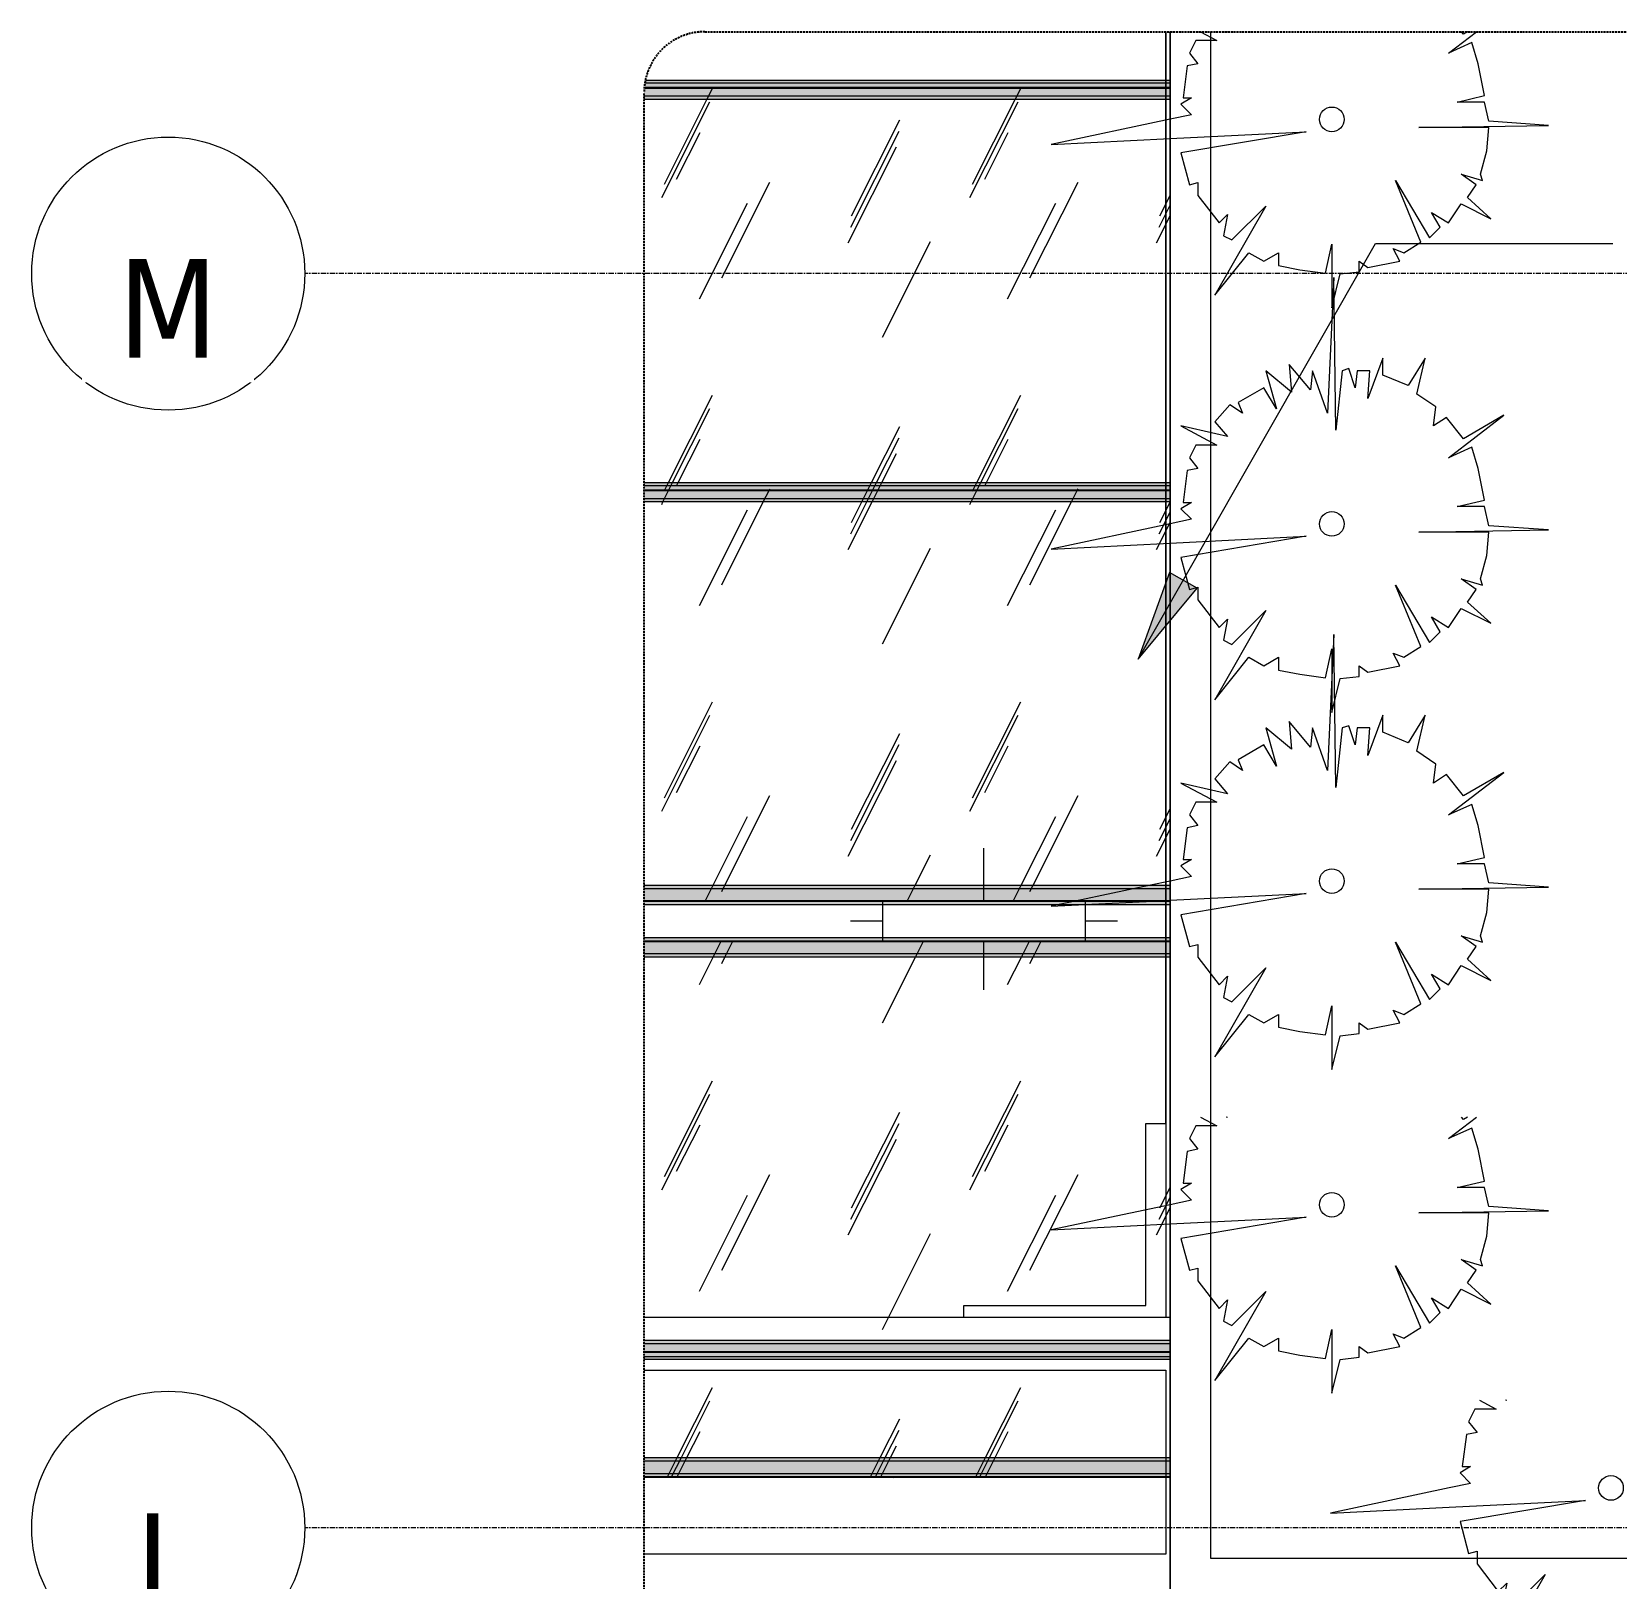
# Model space of a CAD drawing. Header units: millimetres. Extents: x 94264 to 187823, y -5375 to 75426.
# Drawn here: x 123761 to 127677, y 69812 to 73635 of the extents above; entities that cross this region are included whole.
import ezdxf

# ---------------------------------------------------------------- set-up
doc = ezdxf.new("R2010")
doc.units = ezdxf.units.MM
for name, pattern in [('Dash - Tight', [4.5, 3, -1.5]), ('Grid Line', [22.225, 12.7, -3.175, 3.175, -3.175]), ('Hidden', [7.14375, 4.7625, -2.38125])]:
    doc.linetypes.add(name, pattern=pattern)
for name, color, linetype, lineweight in [('A-DETL-GENF-2', 92, 'Dash - Tight', 18), ('A-DETL-GENF-3', 92, 'Hidden', 25), ('A-DETL-THIN', 151, 'Continuous', 18), ('A-FLOR', 192, 'Continuous', 18), ('A-GLAZ-CURT', 52, 'Continuous', 18), ('A-GLAZ-CWMG', 51, 'Continuous', 18), ('A-WALL', 113, 'Continuous', 18), ('C-PRKG', 70, 'Continuous', 18), ('G-ANNO-TEXT-1', 210, 'Continuous', 9), ('G-IMPT', 8, 'Continuous', 18), ('L-PLNT-1', 253, 'Continuous', 18), ('S-GRID-1', 1, 'Grid Line', 9), ('S-GRID-IDEN', 1, 'Continuous', 9)]:
    doc.layers.add(name, color=color, linetype=linetype, lineweight=lineweight)
doc.layers.add('A-GLAZ-CWMG-1', color=51, linetype='Continuous', lineweight=18, transparency=0.5)
doc.styles.add('Tahoma_B', font='tahomabd.ttf', dxfattribs={"height": 243.75})
pattern_1 = [(63.321, (895.13, 670.05), (-0.0032, 758.2195), [265.175, -1431.948]), (63.321, (133.13, 670.05), (-0.0032, 758.2195), [265.175, -1431.948]), (63.321, (1259.9, 816.54), (-0.0032, 758.2195), [265.175, -1431.948]), (63.321, (497.9, 816.54), (-0.0032, 758.2195), [265.175, -1431.948]), (63.321, (1204.7, 764.83), (-0.0032, 758.2195), [265.175, -1431.948]), (63.321, (442.7, 764.83), (-0.0032, 758.2195), [265.175, -1431.948]), (63.321, (1148.4, 1060.97), (-0.0032, 758.2195), [128.888, -1568.236]), (63.321, (386.4, 1060.97), (-0.0032, 758.2195), [128.888, -1568.236]), (63.321, (1111.6, 1015.14), (-0.0032, 758.2195), [265.175, -1431.948]), (63.321, (349.6, 1015.14), (-0.0032, 758.2195), [265.175, -1431.948]), (63.321, (1118.1, 1048.05), (-0.0032, 758.2195), [265.175, -1431.948]), (63.321, (356.1, 1048.05), (-0.0032, 758.2195), [265.175, -1431.948]), (63.321, (810.67, 903.7), (-0.0032, 758.2195), [265.175, -1431.948]), (63.321, (48.67, 903.7), (-0.0032, 758.2195), [265.175, -1431.948]), (63.321, (817.17, 942.47), (-0.0032, 758.2195), [265.175, -1431.948]), (63.321, (55.17, 942.47), (-0.0032, 758.2195), [265.175, -1431.948]), (63.321, (818.92, 970.43), (-0.0032, 758.2195), [265.175, -1431.948]), (63.321, (56.92, 970.43), (-0.0032, 758.2195), [265.175, -1431.948])]
pattern_2 = [(63.321, (895.13, 848.05), (-0.0032, 758.2195), [265.175, -1431.948]), (63.321, (133.13, 848.05), (-0.0032, 758.2195), [265.175, -1431.948]), (63.321, (1259.9, 994.54), (-0.0032, 758.2195), [265.175, -1431.948]), (63.321, (497.9, 994.54), (-0.0032, 758.2195), [265.175, -1431.948]), (63.321, (1204.7, 942.83), (-0.0032, 758.2195), [265.175, -1431.948]), (63.321, (442.7, 942.83), (-0.0032, 758.2195), [265.175, -1431.948]), (63.321, (1148.4, 1238.97), (-0.0032, 758.2195), [128.888, -1568.236]), (63.321, (386.4, 1238.97), (-0.0032, 758.2195), [128.888, -1568.236]), (63.321, (1111.6, 1193.14), (-0.0032, 758.2195), [265.175, -1431.948]), (63.321, (349.6, 1193.14), (-0.0032, 758.2195), [265.175, -1431.948]), (63.321, (1118.1, 1226.04), (-0.0032, 758.2195), [265.175, -1431.948]), (63.321, (356.1, 1226.04), (-0.0032, 758.2195), [265.175, -1431.948]), (63.321, (810.67, 1081.7), (-0.0032, 758.2195), [265.175, -1431.948]), (63.321, (48.67, 1081.7), (-0.0032, 758.2195), [265.175, -1431.948]), (63.321, (817.17, 1120.47), (-0.0032, 758.2195), [265.175, -1431.948]), (63.321, (55.17, 1120.47), (-0.0032, 758.2195), [265.175, -1431.948]), (63.321, (818.92, 1148.43), (-0.0032, 758.2195), [265.175, -1431.948]), (63.321, (56.92, 1148.43), (-0.0032, 758.2195), [265.175, -1431.948])]

# ---------------------------------------------------------------- blocks, each defined once
blk = doc.blocks.new('xe oto1 - xe oto-615462-TKCS_RAMP DỐC 2 - MẶT BẰNG TẦNG 1')
at = {"layer": 'C-PRKG'}
for p, q in [((0, -1801.5), (0, -1921.1)), ((0, -1801.5), (0, -1921.1)), ((0, -1921.1), (0, -1801.5)), ((0, -1921.1), (0, -1939.4)), ((0, -1921.1), (0, -1939.4)), ((0, -1939.4), (0, -1921.1)), ((0, -1939.4), (0, -1940.6)), ((0, -1939.4), (0, -1940.6)), ((0, -1940.6), (0, -1939.4)), ((0, -1940.6), (0, -1968.9)), ((0, -1940.6), (0, -1968.9)), ((0, -1968.9), (0, -1940.6)), ((0, -1968.9), (0, -2916.2)), ((0, -1968.9), (0, -2916.2)), ((0, -2916.2), (0, -1968.9)), ((0, -2916.2), (0, -2934.5)), ((0, -2916.2), (0, -2934.5)), ((0, -2934.5), (0, -2916.2)), ((0, -2934.5), (0, -2935.7)), ((0, -2934.5), (0, -2935.7)), ((0, -2935.7), (0, -2934.5)), ((0, -2935.7), (0, -2963.9)), ((0, -2935.7), (0, -2963.9)), ((0, -2963.9), (0, -2935.7)), ((0, -2963.9), (0, -3911.2)), ((0, -2963.9), (0, -3911.2)), ((0, -3911.2), (0, -2963.9)), ((-450, -3911.2), (-450, -3820)), ((-450, -3911.2), (-450, -3820)), ((-450, -3950), (-450, -3911.2)), ((-450, -3950), (-450, -3911.2)), ((0, -3911.2), (0, -3950.6)), ((0, -3911.2), (0, -3950.6)), ((0, -3950.6), (0, -3911.2)), ((-700, -3950), (-200, -3950)), ((-700, -3959), (-700, -3950.6)), ((-200, -3950.6), (-200, -3959)), ((0, -3950.6), (0, -3959)), ((0, -3950.6), (0, -3959)), ((0, -3959), (0, -3950.6)), ((-700, -4041), (-700, -3959)), ((-200, -3959), (-200, -4041)), ((0, -3959), (0, -4041)), ((0, -3959), (0, -4041)), ((0, -4041), (0, -3959)), ((-700, -4000), (-780, -4000)), ((-700, -4000), (-780, -4000)), ((-120, -4000), (-200, -4000)), ((-120, -4000), (-200, -4000)), ((-700, -4049.4), (-700, -4041)), ((-200, -4050), (-700, -4050)), ((-450, -4088.8), (-450, -4050)), ((-450, -4088.8), (-450, -4050)), ((-200, -4041), (-200, -4049.4)), ((0, -4041), (0, -4049.4)), ((0, -4041), (0, -4049.4)), ((0, -4049.4), (0, -4041)), ((0, -4049.4), (0, -4088.8)), ((0, -4049.4), (0, -4088.8)), ((0, -4088.8), (0, -4049.4)), ((-450, -4170), (-450, -4088.8)), ((-450, -4170), (-450, -4088.8)), ((0, -4088.8), (0, -4980)), ((0, -4088.8), (0, -4500)), ((0, -4500), (0, -4088.8)), ((-50, -4500), (0, -4500)), ((-50, -4950), (-50, -4500)), ((0, -4500), (0, -4980)), ((-500, -4950), (-50, -4950)), ((-500, -4980), (-500, -4950))]:
    blk.add_line(p, q, dxfattribs=at)
blk = doc.blocks.new('CAY MAI VAN PHUC - CAY DUC SOC_dwg-2256080-TKCS_RAMP DỐC 2 - MẶT BẰNG TẦNG 1')
at = {"layer": 'G-IMPT'}
blk.add_line((-326.3, 273.5), (-330.4, 274.4), dxfattribs=at)
at = {"layer": 'G-IMPT', "flags": 128}
for points in [[(-411.6, 274.4), (-359.6, 246.9), (-426.1, 246.9), (-446, 207.1), (-419.4, 173.8), (-452.7, 167.2), (-466, 67.5), (-439.4, 67.5), (-472.6, 47.6), (-439.4, 14.4), (-506.7, 0.1)], [(-506.7, -60.1), (-80.3, -38.8), (-472.6, -105.2), (-446, -204.9), (-419.4, -198.2), (-419.4, -238.1), (-352.9, -324.5), (-326.3, -297.9), (-339.6, -364.4), (-313, -377.6), (-206.6, -271.3), (-366.2, -550.4), (-259.8, -417.5), (-213.3, -444.1), (-166.7, -417.5), (-166.7, -457.4), (-100.2, -470.7), (-19.9, -481.4), (-0.5, -390.9), (-0.5, -590.3), (26.2, -484), (86, -477.3), (86, -444.1), (112.6, -464), (212.4, -444.1), (192.4, -404.2), (225.7, -417.5), (278.9, -384.3), (199.1, -191.6), (305.5, -371), (338.7, -337.8), (312.1, -291.3), (365.3, -324.5), (405.2, -264.7), (498.3, -311.2), (425.2, -244.8), (451.8, -204.9), (405.2, -171.7), (471.7, -191.6), (465.1, -171.7), (485, -98.6), (491.7, -25.5), (272.2, -25.5), (677.9, -18.8), (491.7, -5.6), (478.4, 54.2), (391.9, 54.2), (478.4, 74.2), (458.4, 173.8), (438.5, 240.3), (365.3, 207.1), (453, 274.4)], [(425, 274.4), (411.9, 266.9), (405.8, 274.4)], [(-506.7, 0.1), (-878.3, -78.6), (-506.7, -60.1)]]:
    blk.add_lwpolyline(points, dxfattribs=at)
at = {"layer": 'G-IMPT'}
blk.add_circle((0, 0), 38.6, dxfattribs=at)
blk = doc.blocks.new('CAY MAI VAN PHUC - CAY BONG TRANG-2256081-TKCS_RAMP DỐC 2 - MẶT BẰNG TẦNG 1')
at = {"xscale": 0.7894736842105263, "yscale": 0.7894736842105263, "zscale": 0.7894736842105263}
blk.add_blockref('CAY MAI VAN PHUC - CAY DUC SOC_dwg-2256080-TKCS_RAMP DỐC 2 - MẶT BẰNG TẦNG 1', (0, 0), dxfattribs=at)
blk = doc.blocks.new('CAY MAI VAN PHUC - CAY DUC SOC_dwg-V39-TKCS_RAMP DỐC 2 - MẶT BẰNG TẦNG 1')
at = {"layer": 'G-IMPT', "flags": 128}
for points in [[(32.8, 479.5), (12.9, 293.4), (6.2, 771.8), (-13.8, 346.6), (-60.3, 479.5), (-67, 419.7), (-133.5, 499.4), (-126.8, 413), (-206.6, 479.5), (-173.4, 359.9), (-213.3, 426.3), (-293.1, 379.8), (-279.8, 346.6), (-319.7, 373.2), (-366.2, 320), (-326.3, 273.5), (-472.6, 306.7), (-359.6, 246.9), (-426.1, 246.9), (-446, 207.1), (-419.4, 173.8), (-452.7, 167.2), (-466, 67.5), (-439.4, 67.5), (-472.6, 47.6), (-439.4, 14.4), (-506.7, 0.1)], [(-506.7, -60.1), (-80.3, -38.8), (-472.6, -105.2), (-446, -204.9), (-419.4, -198.2), (-419.4, -238.1), (-352.9, -324.5), (-326.3, -297.9), (-339.6, -364.4), (-313, -377.6), (-206.6, -271.3), (-366.2, -550.4), (-259.8, -417.5), (-213.3, -444.1), (-166.7, -417.5), (-166.7, -457.4), (-100.2, -470.7), (-19.9, -481.4), (-0.5, -390.9), (-0.5, -590.3), (26.2, -484), (86, -477.3), (86, -444.1), (112.6, -464), (212.4, -444.1), (192.4, -404.2), (225.7, -417.5), (278.9, -384.3), (199.1, -191.6), (305.5, -371), (338.7, -337.8), (312.1, -291.3), (365.3, -324.5), (405.2, -264.7), (498.3, -311.2), (425.2, -244.8), (451.8, -204.9), (405.2, -171.7), (471.7, -191.6), (465.1, -171.7), (485, -98.6), (491.7, -25.5), (272.2, -25.5), (677.9, -18.8), (491.7, -5.6), (478.4, 54.2), (391.9, 54.2), (478.4, 74.2), (458.4, 173.8), (438.5, 240.3), (365.3, 207.1), (538.2, 340), (411.9, 266.9), (358.7, 333.3), (318.8, 306.7), (325.4, 366.5), (265.6, 406.4), (292.2, 519.4), (239, 433), (159.2, 466.2), (159.2, 519.4), (112.6, 393.1), (119.3, 479.5), (79.4, 479.5), (72.7, 426.3), (52.8, 486.1), (32.8, 479.5)], [(-506.7, 0.1), (-878.3, -78.6), (-506.7, -60.1)]]:
    blk.add_lwpolyline(points, dxfattribs=at)
at = {"layer": 'G-IMPT'}
blk.add_circle((0, 0), 38.6, dxfattribs=at)
blk = doc.blocks.new('CAY MAI VAN PHUC - CAY BONG TRANG-V40-TKCS_RAMP DỐC 2 - MẶT BẰNG TẦNG 1')
at = {"xscale": 0.7894736842105263, "yscale": 0.7894736842105263, "zscale": 0.7894736842105263}
blk.add_blockref('CAY MAI VAN PHUC - CAY DUC SOC_dwg-V39-TKCS_RAMP DỐC 2 - MẶT BẰNG TẦNG 1', (0, 0), dxfattribs=at)
blk = doc.blocks.new('CAY MAI VAN PHUC - CAY DUC SOC_dwg-V41-TKCS_RAMP DỐC 2 - MẶT BẰNG TẦNG 1')
at = {"layer": 'G-IMPT'}
for p, q in [((-506.7, 0.1), (-568, -12.9)), ((-568, -12.9), (-803.5, -62.8)), ((-803.5, -62.8), (-853.4, -73.4)), ((-772.7, -73.4), (-560.8, -62.8)), ((-560.8, -62.8), (-506.7, -60.1))]:
    blk.add_line(p, q, dxfattribs=at)
at = {"layer": 'G-IMPT', "flags": 128}
for points in [[(32.8, 479.5), (12.9, 293.4), (6.2, 771.8), (-13.8, 346.6), (-60.3, 479.5), (-67, 419.7), (-133.5, 499.4), (-126.8, 413), (-206.6, 479.5), (-173.4, 359.9), (-213.3, 426.3), (-293.1, 379.8), (-279.8, 346.6), (-319.7, 373.2), (-366.2, 320), (-326.3, 273.5), (-472.6, 306.7), (-359.6, 246.9), (-426.1, 246.9), (-446, 207.1), (-419.4, 173.8), (-452.7, 167.2), (-466, 67.5), (-439.4, 67.5), (-472.6, 47.6), (-439.4, 14.4), (-506.7, 0.1)], [(-506.7, -60.1), (-80.3, -38.8), (-472.6, -105.2), (-446, -204.9), (-419.4, -198.2), (-419.4, -238.1), (-352.9, -324.5), (-326.3, -297.9), (-339.6, -364.4), (-313, -377.6), (-206.6, -271.3), (-366.2, -550.4), (-259.8, -417.5), (-213.3, -444.1), (-166.7, -417.5), (-166.7, -457.4), (-100.2, -470.7), (-19.9, -481.4), (-0.5, -390.9), (-0.5, -590.3), (26.2, -484), (86, -477.3), (86, -444.1), (112.6, -464), (212.4, -444.1), (192.4, -404.2), (225.7, -417.5), (278.9, -384.3), (199.1, -191.6), (305.5, -371), (338.7, -337.8), (312.1, -291.3), (365.3, -324.5), (405.2, -264.7), (498.3, -311.2), (425.2, -244.8), (451.8, -204.9), (405.2, -171.7), (471.7, -191.6), (465.1, -171.7), (485, -98.6), (491.7, -25.5), (272.2, -25.5), (677.9, -18.8), (491.7, -5.6), (478.4, 54.2), (391.9, 54.2), (478.4, 74.2), (458.4, 173.8), (438.5, 240.3), (365.3, 207.1), (538.2, 340), (411.9, 266.9), (358.7, 333.3), (318.8, 306.7), (325.4, 366.5), (265.6, 406.4), (292.2, 519.4), (239, 433), (159.2, 466.2), (159.2, 519.4), (112.6, 393.1), (119.3, 479.5), (79.4, 479.5), (72.7, 426.3), (52.8, 486.1), (32.8, 479.5)], [(-853.4, -73.4), (-878.3, -78.6), (-772.7, -73.4)]]:
    blk.add_lwpolyline(points, dxfattribs=at)
at = {"layer": 'G-IMPT'}
blk.add_circle((0, 0), 38.6, dxfattribs=at)
blk = doc.blocks.new('CAY MAI VAN PHUC - CAY BONG TRANG-V42-TKCS_RAMP DỐC 2 - MẶT BẰNG TẦNG 1')
at = {"xscale": 0.7894736842105263, "yscale": 0.7894736842105263, "zscale": 0.7894736842105263}
blk.add_blockref('CAY MAI VAN PHUC - CAY DUC SOC_dwg-V41-TKCS_RAMP DỐC 2 - MẶT BẰNG TẦNG 1', (0, 0), dxfattribs=at)
blk = doc.blocks.new('System Panel - Glazed-4717224-TKCS_RAMP DỐC 2 - MẶT BẰNG TẦNG 1')
at = {"layer": 'A-GLAZ-CURT'}
h = blk.add_hatch(dxfattribs=at)
h.set_pattern_fill('FP_9', color=256, style=0, pattern_type=2)
h.set_pattern_definition(pattern_1)
h.paths.add_polyline_path([(97752.6, 70372), (97752.6, 70400.3), (96452.6, 70400.3), (96452.6, 70372)])
h.paths.add_polyline_path([(97752.6, 71347.5), (97752.6, 71386.9), (96452.6, 71386.9), (96452.6, 71347.5)])
h = blk.add_hatch(dxfattribs=at)
h.set_pattern_fill('FP_9', color=256, style=0, pattern_type=2)
h.set_pattern_definition(pattern_1)
h.paths.add_polyline_path([(96452.6, 70400.3), (97752.6, 70400.3), (97752.6, 71347.5), (96452.6, 71347.5)])
h = blk.add_hatch(dxfattribs=at)
h.set_pattern_fill('FP_10', color=256, style=0, pattern_type=2)
h.set_pattern_definition([(11.254, (895.13, 69759.04), (0.00027, 75.813827), [121.397, -655.543]), (11.254, (133.13, 69759.04), (0.00027, 75.813827), [121.397, -655.543]), (11.254, (1259.904, 69773.686), (0.00027, 75.813827), [121.397, -655.543]), (11.254, (497.904, 69773.686), (0.00027, 75.813827), [121.397, -655.543]), (11.254, (1204.694, 69768.515), (0.00027, 75.813827), [121.397, -655.543]), (11.254, (442.694, 69768.515), (0.00027, 75.813827), [121.397, -655.543]), (11.254, (1148.416, 69798.126), (0.00027, 75.813827), [59.004, -717.935]), (11.254, (386.416, 69798.126), (0.00027, 75.813827), [59.004, -717.935]), (11.254, (1111.61, 69793.544), (0.00027, 75.813827), [121.397, -655.543]), (11.254, (349.61, 69793.544), (0.00027, 75.813827), [121.397, -655.543]), (11.254, (1118.105, 69796.834), (0.00027, 75.813827), [121.397, -655.543]), (11.254, (356.105, 69796.834), (0.00027, 75.813827), [121.397, -655.543]), (11.254, (810.675, 69782.4), (0.00027, 75.813827), [121.397, -655.543]), (11.254, (48.675, 69782.4), (0.00027, 75.813827), [121.397, -655.543]), (11.254, (817.17, 69786.28), (0.00027, 75.813827), [121.397, -655.543]), (11.254, (55.17, 69786.28), (0.00027, 75.813827), [121.397, -655.543]), (11.254, (818.92, 69789.07), (0.00027, 75.813827), [121.397, -655.543]), (11.254, (56.92, 69789.07), (0.00027, 75.813827), [121.397, -655.543])])
h.paths.add_polyline_path([(97752.6, 70370.8), (97752.6, 70372), (96452.6, 70372), (96452.6, 70370.8)])
for p, q in [((97752.6, 71386.9), (96452.6, 71386.9)), ((96452.6, 71385.7), (97752.6, 71385.7)), ((97752.6, 71347.5), (97752.6, 71386.9)), ((97752.6, 71386.9), (97752.6, 71385.7)), ((97752.6, 71385.7), (97752.6, 71347.5)), ((97752.6, 71347.5), (97752.6, 70400.3)), ((97752.6, 70400.3), (97752.6, 71347.1)), ((97752.6, 70400.3), (97752.6, 70372)), ((97752.6, 70372), (97752.6, 70400.3)), ((96452.6, 70372), (97752.6, 70372)), ((97752.6, 70370.8), (96452.6, 70370.8)), ((97752.6, 70372), (97752.6, 70370.8)), ((97752.6, 70372), (97752.6, 70370.8))]:
    blk.add_line(p, q, dxfattribs=at)
blk = doc.blocks.new('Rectangular Mullion - 40 x 80mm-4717266-TKCS_RAMP DỐC 2 - MẶT BẰNG TẦNG 1')
at = {"layer": 'A-GLAZ-CWMG-1'}
for points in [[(97752.6, 71355.5), (97752.6, 71395.3), (96452.6, 71395.3), (96452.6, 71355.5)], [(97752.6, 71347.5), (97752.6, 71355.5), (96452.6, 71355.5), (96452.6, 71347.5)]]:
    blk.add_hatch(color=256, dxfattribs=at).paths.add_polyline_path(points)
at = {"layer": 'A-GLAZ-CWMG'}
for p, q in [((97752.6, 71395.3), (96452.6, 71395.3)), ((96452.6, 71387.3), (97752.6, 71387.3)), ((97752.6, 71387.3), (97752.6, 71395.3)), ((97752.6, 71395.3), (97752.6, 71355.5)), ((97752.6, 71347.5), (97752.6, 71387.3)), ((97752.6, 71355.5), (96452.6, 71355.5)), ((97752.6, 71347.5), (96452.6, 71347.5)), ((97752.6, 71355.5), (97752.6, 71347.5))]:
    blk.add_line(p, q, dxfattribs=at)
blk = doc.blocks.new('Rectangular Mullion - 40 x 80mm-4717267-TKCS_RAMP DỐC 2 - MẶT BẰNG TẦNG 1')
at = {"layer": 'A-GLAZ-CWMG-1'}
for points in [[(97679.6, 70070.8), (97752.6, 70070.8), (97752.6, 70110.6), (96452.6, 70110.6), (96452.6, 70070.8)], [(97679.6, 70062.8), (97752.6, 70062.8), (97752.6, 70070.8), (96452.6, 70070.8), (96452.6, 70062.8)]]:
    blk.add_hatch(color=256, dxfattribs=at).paths.add_polyline_path(points)
at = {"layer": 'A-GLAZ-CWMG'}
for p, q in [((96452.6, 70110.6), (97752.6, 70110.6)), ((96452.6, 70102.6), (97752.6, 70102.6)), ((97752.6, 70102.6), (97752.6, 70110.6)), ((97752.6, 70110.6), (97752.6, 70070.8)), ((97752.6, 70062.8), (97752.6, 70102.6)), ((96452.6, 70070.8), (97752.6, 70070.8)), ((97752.6, 70062.8), (96452.6, 70062.8)), ((97752.6, 70070.8), (97752.6, 70062.8))]:
    blk.add_line(p, q, dxfattribs=at)
blk = doc.blocks.new('System Panel - Glazed-4717283-TKCS_RAMP DỐC 2 - MẶT BẰNG TẦNG 1')
at = {"layer": 'A-GLAZ-CURT'}
h = blk.add_hatch(dxfattribs=at)
h.set_pattern_fill('FP_9', color=256, style=0, pattern_type=2)
h.set_pattern_definition(pattern_1)
h.paths.add_polyline_path([(97679.6, 70062.8), (97752.6, 70062.8), (97752.6, 70110.6), (96452.6, 70110.6), (96452.6, 70062.8)])
h.paths.add_polyline_path([(97752.6, 70352.5), (97752.6, 70372), (96452.6, 70372), (96452.6, 70352.5)])
h = blk.add_hatch(dxfattribs=at)
h.set_pattern_fill('FP_9', color=256, style=0, pattern_type=2)
h.set_pattern_definition(pattern_1)
h.paths.add_polyline_path([(97752.6, 70062.4), (97752.6, 70062.8), (97679.6, 70062.4)])
h.paths.add_polyline_path([(97679.6, 70110.6), (97752.6, 70110.6), (97752.6, 70352.5), (96452.6, 70352.5), (96452.6, 70110.6)])
h = blk.add_hatch(dxfattribs=at)
h.set_pattern_fill('FP_11', color=256, style=0, pattern_type=2)
h.set_pattern_definition([(11.254, (895.13, 69449.48), (0.00027, 75.813827), [121.397, -655.543]), (11.254, (133.13, 69449.48), (0.00027, 75.813827), [121.397, -655.543]), (11.254, (1259.904, 69464.125), (0.00027, 75.813827), [121.397, -655.543]), (11.254, (497.904, 69464.125), (0.00027, 75.813827), [121.397, -655.543]), (11.254, (1204.694, 69458.954), (0.00027, 75.813827), [121.397, -655.543]), (11.254, (442.694, 69458.954), (0.00027, 75.813827), [121.397, -655.543]), (11.254, (1148.416, 69488.565), (0.00027, 75.813827), [59.004, -717.935]), (11.254, (386.416, 69488.565), (0.00027, 75.813827), [59.004, -717.935]), (11.254, (1111.61, 69483.98), (0.00027, 75.813827), [121.397, -655.543]), (11.254, (349.61, 69483.98), (0.00027, 75.813827), [121.397, -655.543]), (11.254, (1118.105, 69487.27), (0.00027, 75.813827), [121.397, -655.543]), (11.254, (356.105, 69487.27), (0.00027, 75.813827), [121.397, -655.543]), (11.254, (810.675, 69472.84), (0.00027, 75.813827), [121.397, -655.543]), (11.254, (48.675, 69472.84), (0.00027, 75.813827), [121.397, -655.543]), (11.254, (817.17, 69476.72), (0.00027, 75.813827), [121.397, -655.543]), (11.254, (55.17, 69476.72), (0.00027, 75.813827), [121.397, -655.543]), (11.254, (818.92, 69479.51), (0.00027, 75.813827), [121.397, -655.543]), (11.254, (56.92, 69479.51), (0.00027, 75.813827), [121.397, -655.543])])
h.paths.add_polyline_path([(96452.6, 70061.2), (97752.6, 70061.2), (97752.6, 70062.4), (96452.6, 70062.4)])
for p, q in [((97752.6, 70372), (96452.6, 70372)), ((96452.6, 70370.8), (97752.6, 70370.8)), ((97752.6, 70352.5), (97752.6, 70372)), ((97752.6, 70372), (97752.6, 70370.8)), ((97752.6, 70370.8), (97752.6, 70352.5)), ((97752.6, 70352.5), (97752.6, 70110.6)), ((97752.6, 70110.6), (97752.6, 70352.1)), ((97752.6, 70110.6), (97752.6, 70062.8)), ((97752.6, 70062.8), (97752.6, 70110.6)), ((96452.6, 70062.4), (97752.6, 70062.4)), ((97752.6, 70061.2), (96452.6, 70061.2)), ((97752.6, 70062.4), (97752.6, 70061.2)), ((97752.6, 70062.4), (97752.6, 70061.2))]:
    blk.add_line(p, q, dxfattribs=at)
blk = doc.blocks.new('Rectangular Mullion - 40 x 80mm-4717265-TKCS_RAMP DỐC 2 - MẶT BẰNG TẦNG 1')
at = {"layer": 'A-GLAZ-CWMG-1'}
for points in [[(97752.6, 70360.5), (97752.6, 70400.3), (96452.6, 70400.3), (96452.6, 70360.5)], [(97752.6, 70352.5), (97752.6, 70360.5), (96452.6, 70360.5), (96452.6, 70352.5)]]:
    blk.add_hatch(color=256, dxfattribs=at).paths.add_polyline_path(points)
at = {"layer": 'A-GLAZ-CWMG'}
for p, q in [((96452.6, 70400.3), (97752.6, 70400.3)), ((96452.6, 70392.3), (97752.6, 70392.3)), ((97752.6, 70392.3), (97752.6, 70400.3)), ((97752.6, 70400.3), (97752.6, 70360.5)), ((97752.6, 70352.5), (97752.6, 70392.3)), ((96452.6, 70360.5), (97752.6, 70360.5)), ((97752.6, 70352.5), (96452.6, 70352.5)), ((97752.6, 70360.5), (97752.6, 70352.5))]:
    blk.add_line(p, q, dxfattribs=at)
blk = doc.blocks.new('System Panel - Glazed-V49-TKCS_RAMP DỐC 2 - MẶT BẰNG TẦNG 1')
at = {"layer": 'A-GLAZ-CURT'}
h = blk.add_hatch(dxfattribs=at)
h.set_pattern_fill('FP_14', color=256, style=0, pattern_type=2)
h.set_pattern_definition([(11.254, (895.13, 71709.73), (0.00027, 75.813827), [121.397, -655.543]), (11.254, (133.13, 71709.73), (0.00027, 75.813827), [121.397, -655.543]), (11.254, (1259.904, 71724.374), (0.00027, 75.813827), [121.397, -655.543]), (11.254, (497.904, 71724.374), (0.00027, 75.813827), [121.397, -655.543]), (11.254, (1204.694, 71719.204), (0.00027, 75.813827), [121.397, -655.543]), (11.254, (442.694, 71719.204), (0.00027, 75.813827), [121.397, -655.543]), (11.254, (1148.416, 71748.815), (0.00027, 75.813827), [59.004, -717.935]), (11.254, (386.416, 71748.815), (0.00027, 75.813827), [59.004, -717.935]), (11.254, (1111.61, 71744.23), (0.00027, 75.813827), [121.397, -655.543]), (11.254, (349.61, 71744.23), (0.00027, 75.813827), [121.397, -655.543]), (11.254, (1118.105, 71747.52), (0.00027, 75.813827), [121.397, -655.543]), (11.254, (356.105, 71747.52), (0.00027, 75.813827), [121.397, -655.543]), (11.254, (810.675, 71733.09), (0.00027, 75.813827), [121.397, -655.543]), (11.254, (48.675, 71733.09), (0.00027, 75.813827), [121.397, -655.543]), (11.254, (817.17, 71736.966), (0.00027, 75.813827), [121.397, -655.543]), (11.254, (55.17, 71736.966), (0.00027, 75.813827), [121.397, -655.543]), (11.254, (818.92, 71739.76), (0.00027, 75.813827), [121.397, -655.543]), (11.254, (56.92, 71739.76), (0.00027, 75.813827), [121.397, -655.543])])
h.paths.add_polyline_path([(97752.6, 72500.7), (97752.6, 72501.9), (96452.6, 72501.9), (96452.6, 72500.7), (97361.1, 72500.7)])
h = blk.add_hatch(dxfattribs=at)
h.set_pattern_fill('FP_13', color=256, style=0, pattern_type=2)
h.set_pattern_definition(pattern_2)
h.paths.add_polyline_path([(97752.6, 71485.7), (97752.6, 71525.1), (96452.6, 71525.1), (96452.6, 71485.7)])
h.paths.add_polyline_path([(97387.1, 72472.4), (97752.6, 72472.4), (97752.6, 72500.7), (96452.6, 72500.7), (96452.6, 72472.4)])
h = blk.add_hatch(dxfattribs=at)
h.set_pattern_fill('FP_13', color=256, style=0, pattern_type=2)
h.set_pattern_definition(pattern_2)
h.paths.add_polyline_path([(96452.6, 71525.1), (97752.6, 71525.1), (97752.6, 72472.4), (96452.6, 72472.4), (96452.6, 71969.6)])
for p, q in [((96452.6, 72501.9), (97752.6, 72501.9)), ((97752.6, 72500.7), (96452.6, 72500.7)), ((97752.6, 72501.9), (97752.6, 72500.7)), ((97752.6, 72501.9), (97752.6, 72500.7)), ((97752.6, 72472.4), (97752.6, 72500.7)), ((97752.6, 72500.7), (97752.6, 72472.4)), ((97752.6, 71525.5), (97752.6, 72472.4)), ((97752.6, 72472.4), (97752.6, 71525.1)), ((97752.6, 71485.7), (97752.6, 71525.1)), ((97752.6, 71525.1), (97752.6, 71486.9)), ((97752.6, 71486.9), (96452.6, 71486.9)), ((96452.6, 71485.7), (97752.6, 71485.7)), ((97752.6, 71486.9), (97752.6, 71485.7))]:
    blk.add_line(p, q, dxfattribs=at)
blk = doc.blocks.new('Rectangular Mullion - 40 x 80mm-4717217-TKCS_RAMP DỐC 2 - MẶT BẰNG TẦNG 1')
at = {"layer": 'A-GLAZ-CWMG-1'}
for points in [[(97752.6, 71517.2), (97752.6, 71525.1), (96452.6, 71525.1), (96452.6, 71517.2)], [(97752.6, 71477.4), (97752.6, 71517.2), (96452.6, 71517.2), (96452.6, 71477.4)]]:
    blk.add_hatch(color=256, dxfattribs=at).paths.add_polyline_path(points)
at = {"layer": 'A-GLAZ-CWMG'}
for p, q in [((96452.6, 71525.1), (97752.6, 71525.1)), ((97752.6, 71485.3), (97752.6, 71525.1)), ((97752.6, 71525.1), (97752.6, 71517.2)), ((96452.6, 71517.2), (97752.6, 71517.2)), ((97752.6, 71485.3), (96452.6, 71485.3)), ((97752.6, 71517.2), (97752.6, 71477.4)), ((97752.6, 71477.4), (97752.6, 71485.3)), ((96452.6, 71477.4), (97752.6, 71477.4))]:
    blk.add_line(p, q, dxfattribs=at)
blk = doc.blocks.new('System Panel - Glazed-4717216-TKCS_RAMP DỐC 2 - MẶT BẰNG TẦNG 1')
at = {"layer": 'A-GLAZ-CURT'}
h = blk.add_hatch(dxfattribs=at)
h.set_pattern_fill('FP_13', color=256, style=0, pattern_type=2)
h.set_pattern_definition(pattern_2)
h.paths.add_polyline_path([(97752.6, 72500.7), (97752.6, 72520.2), (96452.6, 72520.2), (96452.6, 72500.7), (97361.1, 72500.7)])
h.paths.add_polyline_path([(96457.7, 73467.5), (97752.6, 73467.5), (97752.6, 73495.7), (96454, 73495.7), (96452.6, 73484.9), (96452.6, 73467.5)])
h = blk.add_hatch(dxfattribs=at)
h.set_pattern_fill('FP_15', color=256, style=0, pattern_type=2)
h.set_pattern_definition([(11.254, (895.13, 72704.765), (0.00027, 75.813827), [121.397, -655.543]), (11.254, (133.13, 72704.765), (0.00027, 75.813827), [121.397, -655.543]), (11.254, (1259.904, 72719.41), (0.00027, 75.813827), [121.397, -655.543]), (11.254, (497.904, 72719.41), (0.00027, 75.813827), [121.397, -655.543]), (11.254, (1204.694, 72714.24), (0.00027, 75.813827), [121.397, -655.543]), (11.254, (442.694, 72714.24), (0.00027, 75.813827), [121.397, -655.543]), (11.254, (1148.416, 72743.85), (0.00027, 75.813827), [59.004, -717.935]), (11.254, (386.416, 72743.85), (0.00027, 75.813827), [59.004, -717.935]), (11.254, (1111.61, 72739.27), (0.00027, 75.813827), [121.397, -655.543]), (11.254, (349.61, 72739.27), (0.00027, 75.813827), [121.397, -655.543]), (11.254, (1118.105, 72742.56), (0.00027, 75.813827), [121.397, -655.543]), (11.254, (356.105, 72742.56), (0.00027, 75.813827), [121.397, -655.543]), (11.254, (810.675, 72728.13), (0.00027, 75.813827), [121.397, -655.543]), (11.254, (48.675, 72728.13), (0.00027, 75.813827), [121.397, -655.543]), (11.254, (817.17, 72732.004), (0.00027, 75.813827), [121.397, -655.543]), (11.254, (55.17, 72732.004), (0.00027, 75.813827), [121.397, -655.543]), (11.254, (818.92, 72734.8), (0.00027, 75.813827), [121.397, -655.543]), (11.254, (56.92, 72734.8), (0.00027, 75.813827), [121.397, -655.543])])
h.paths.add_polyline_path([(97752.6, 73495.7), (97752.6, 73496.9), (96454.1, 73496.9), (96454, 73495.7), (96457.7, 73495.7)])
h = blk.add_hatch(dxfattribs=at)
h.set_pattern_fill('FP_13', color=256, style=0, pattern_type=2)
h.set_pattern_definition(pattern_2)
h.paths.add_polyline_path([(96452.6, 72520.2), (97752.6, 72520.2), (97752.6, 73467.5), (96452.6, 73467.5)])
for p, q in [((97752.6, 73495.7), (96454, 73495.7)), ((96454.1, 73496.9), (97752.6, 73496.9)), ((97752.6, 73496.9), (97752.6, 73495.7)), ((97752.6, 73496.9), (97752.6, 73495.7)), ((97752.6, 73467.5), (97752.6, 73495.7)), ((97752.6, 73495.7), (97752.6, 73467.5)), ((97752.6, 72520.6), (97752.6, 73467.5)), ((97752.6, 73467.5), (97752.6, 72520.2)), ((97752.6, 72500.7), (97752.6, 72520.2)), ((97752.6, 72520.2), (97752.6, 72501.9)), ((97752.6, 72501.9), (96452.6, 72501.9)), ((96452.6, 72500.7), (97752.6, 72500.7)), ((97752.6, 72501.9), (97752.6, 72500.7))]:
    blk.add_line(p, q, dxfattribs=at)
blk = doc.blocks.new('System Panel - Glazed-V50-TKCS_RAMP DỐC 2 - MẶT BẰNG TẦNG 1')
at = {"layer": 'A-GLAZ-CURT'}
h = blk.add_hatch(dxfattribs=at)
h.set_pattern_fill('FP_13', color=256, style=0, pattern_type=2)
h.set_pattern_definition(pattern_2)
h.paths.add_polyline_path([(97752.6, 73515.2), (97752.6, 73634.9), (96602.6, 73634.9), (96563.7, 73629.8), (96527.6, 73614.8), (96496.5, 73590.9), (96472.7, 73559.9), (96457.7, 73523.7), (96456.6, 73515.2), (96602.6, 73515.2)])
h = blk.add_hatch(dxfattribs=at)
h.set_pattern_fill('FP_13', color=256, style=0, pattern_type=2)
h.set_pattern_definition(pattern_2)
h.paths.add_polyline_path([(97752.6, 73495.7), (97752.6, 73515.2), (96456.6, 73515.2), (96454, 73495.7), (96457.7, 73495.7)])
for p, q in [((97752.6, 73515.6), (97752.6, 73634.9)), ((97752.6, 73634.9), (97752.6, 73515.2)), ((96454, 73495.7), (97752.6, 73495.7)), ((97752.6, 73496.9), (96454.1, 73496.9)), ((97752.6, 73495.7), (97752.6, 73515.2)), ((97752.6, 73515.2), (97752.6, 73496.9)), ((97752.6, 73496.9), (97752.6, 73495.7))]:
    blk.add_line(p, q, dxfattribs=at)
blk = doc.blocks.new('Rectangular Mullion - 40 x 80mm-4717223-TKCS_RAMP DỐC 2 - MẶT BẰNG TẦNG 1')
at = {"layer": 'A-GLAZ-CWMG-1'}
for points in [[(97752.6, 72512.2), (97752.6, 72520.2), (96452.6, 72520.2), (96452.6, 72512.2), (97350.4, 72512.2)], [(97752.6, 72472.4), (97752.6, 72512.2), (96452.6, 72512.2), (96452.6, 72472.4), (97387.1, 72472.4)]]:
    blk.add_hatch(color=256, dxfattribs=at).paths.add_polyline_path(points)
at = {"layer": 'A-GLAZ-CWMG'}
for p, q in [((96452.6, 72520.2), (97752.6, 72520.2)), ((97752.6, 72512.2), (96452.6, 72512.2)), ((97752.6, 72520.2), (97752.6, 72512.2)), ((97752.6, 72480.4), (97752.6, 72520.2)), ((97752.6, 72512.2), (97752.6, 72472.4)), ((97752.6, 72480.4), (96452.6, 72480.4)), ((97752.6, 72472.4), (96452.6, 72472.4)), ((97752.6, 72472.4), (97752.6, 72480.4))]:
    blk.add_line(p, q, dxfattribs=at)
blk = doc.blocks.new('Rectangular Mullion - 40 x 80mm-V51-TKCS_RAMP DỐC 2 - MẶT BẰNG TẦNG 1')
at = {"layer": 'A-GLAZ-CWMG-1'}
for points in [[(97752.6, 73467.5), (97752.6, 73507.3), (96455.5, 73507.3), (96452.6, 73484.9), (96452.6, 73467.5), (96457.7, 73467.5)], [(97752.6, 73507.3), (97752.6, 73515.2), (96456.6, 73515.2), (96455.5, 73507.3), (96457.7, 73507.3)]]:
    blk.add_hatch(color=256, dxfattribs=at).paths.add_polyline_path(points)
at = {"layer": 'A-GLAZ-CWMG'}
for p, q in [((97752.6, 73507.3), (96455.5, 73507.3)), ((96456.6, 73515.2), (97752.6, 73515.2)), ((97752.6, 73515.2), (97752.6, 73507.3)), ((97752.6, 73475.4), (97752.6, 73515.2)), ((97752.6, 73507.3), (97752.6, 73467.5)), ((97752.6, 73475.4), (96452.6, 73475.4)), ((97752.6, 73467.5), (96452.6, 73467.5)), ((97752.6, 73467.5), (97752.6, 73475.4))]:
    blk.add_line(p, q, dxfattribs=at)
blk = doc.blocks.new('BORDER VIEW - BORDER VIEW-2145816-TKCS_RAMP DỐC 2 - MẶT BẰNG TẦNG 1')
at = {"layer": 'A-DETL-GENF-3'}
for p, q in [((150, 12837.9), (20414.4, 12837.9)), ((0, 150), (0, 12687.9))]:
    blk.add_line(p, q, dxfattribs=at)
blk.add_arc((150, 12687.9), 150, 90, 180, dxfattribs=at)
blk = doc.blocks.new('Grid - M_Grid Head - Circle-353313-TKCS_RAMP DỐC 2 - MẶT BẰNG TẦNG 1')
at = {"layer": 'S-GRID-IDEN'}
blk.add_circle((0, 0), 4.5, dxfattribs=at)

msp = doc.modelspace()

# ---------------------------------------------------------------- hatches: boundary and pattern name
at = {"layer": 'G-ANNO-TEXT-1'}
msp.add_hatch(color=256, dxfattribs=at).paths.add_polyline_path([(126495.6, 72083.5), (126641.6, 72259.2), (126572.7, 72298.5)])

# ---------------------------------------------------------------- linework, layer by layer
at = {"layer": 'A-DETL-THIN'}
msp.add_line((126574.3, 72361.9), (126574.3, 60861.9), dxfattribs=at)
at = {"layer": 'A-FLOR'}
for p, q in [((126574.3, 70456.3), (126574.3, 73634.9)), ((126574.3, 70456.3), (125274.3, 70456.3)), ((125274.3, 70326.3), (126564.3, 70326.3)), ((126564.3, 70326.3), (126564.3, 70062.8)), ((126564.3, 70062.4), (126564.3, 69871.9)), ((126564.3, 69871.9), (125274.3, 69871.9))]:
    msp.add_line(p, q, dxfattribs=at)
at = {"layer": 'A-WALL'}
for p, q in [((126574.3, 70062.8), (126574.3, 73634.9)), ((126674.3, 73634.9), (126674.3, 69861.9)), ((126574.3, 69761.9), (126574.3, 70062.4)), ((126674.3, 69861.9), (134764.3, 69861.9))]:
    msp.add_line(p, q, dxfattribs=at)
at = {"layer": 'G-ANNO-TEXT-1'}
for p, q in [((126495.6, 72083.5), (127082.3, 73111.1)), ((127082.3, 73111.1), (127668.9, 73111.1)), ((126572.7, 72298.5), (126495.6, 72083.5)), ((126641.6, 72259.2), (126572.7, 72298.5)), ((126495.6, 72083.5), (126641.6, 72259.2))]:
    msp.add_line(p, q, dxfattribs=at)
at = {"layer": 'S-GRID-1'}
for p, q in [((126310.5, 73036.9), (124435.5, 73036.9)), ((144959.7, 73036.9), (126310.5, 73036.9)), ((126310.5, 69936.9), (124435.5, 69936.9)), ((144959.7, 69936.9), (126310.5, 69936.9))]:
    msp.add_line(p, q, dxfattribs=at)

# ---------------------------------------------------------------- block references
at = {"layer": 'A-DETL-GENF-2'}
msp.add_blockref('BORDER VIEW - BORDER VIEW-2145816-TKCS_RAMP DỐC 2 - MẶT BẰNG TẦNG 1', (125274.3, 60796.9), dxfattribs=at)
at = {"layer": 'A-GLAZ-CURT'}
for name in ['System Panel - Glazed-V50-TKCS_RAMP DỐC 2 - MẶT BẰNG TẦNG 1', 'System Panel - Glazed-4717216-TKCS_RAMP DỐC 2 - MẶT BẰNG TẦNG 1', 'System Panel - Glazed-V49-TKCS_RAMP DỐC 2 - MẶT BẰNG TẦNG 1', 'System Panel - Glazed-4717224-TKCS_RAMP DỐC 2 - MẶT BẰNG TẦNG 1', 'System Panel - Glazed-4717283-TKCS_RAMP DỐC 2 - MẶT BẰNG TẦNG 1']:
    msp.add_blockref(name, (28821.8, 0), dxfattribs=at)
at = {"layer": 'A-GLAZ-CWMG'}
for name in ['Rectangular Mullion - 40 x 80mm-V51-TKCS_RAMP DỐC 2 - MẶT BẰNG TẦNG 1', 'Rectangular Mullion - 40 x 80mm-4717223-TKCS_RAMP DỐC 2 - MẶT BẰNG TẦNG 1', 'Rectangular Mullion - 40 x 80mm-4717217-TKCS_RAMP DỐC 2 - MẶT BẰNG TẦNG 1', 'Rectangular Mullion - 40 x 80mm-4717266-TKCS_RAMP DỐC 2 - MẶT BẰNG TẦNG 1', 'Rectangular Mullion - 40 x 80mm-4717265-TKCS_RAMP DỐC 2 - MẶT BẰNG TẦNG 1', 'Rectangular Mullion - 40 x 80mm-4717267-TKCS_RAMP DỐC 2 - MẶT BẰNG TẦNG 1']:
    msp.add_blockref(name, (28821.8, 0), dxfattribs=at)
at = {"layer": 'C-PRKG'}
msp.add_blockref('xe oto1 - xe oto-615462-TKCS_RAMP DỐC 2 - MẶT BẰNG TẦNG 1', (126564.3, 75436.3), dxfattribs=at)
at = {"layer": 'L-PLNT-1'}
for name, p in [('CAY MAI VAN PHUC - CAY BONG TRANG-2256081-TKCS_RAMP DỐC 2 - MẶT BẰNG TẦNG 1', (126974.3, 73418.2)), ('CAY MAI VAN PHUC - CAY BONG TRANG-V40-TKCS_RAMP DỐC 2 - MẶT BẰNG TẦNG 1', (126974.3, 72418.2)), ('CAY MAI VAN PHUC - CAY BONG TRANG-V42-TKCS_RAMP DỐC 2 - MẶT BẰNG TẦNG 1', (126974.3, 71535.3)), ('CAY MAI VAN PHUC - CAY BONG TRANG-2256081-TKCS_RAMP DỐC 2 - MẶT BẰNG TẦNG 1', (126974.3, 70735.3)), ('CAY MAI VAN PHUC - CAY BONG TRANG-2256081-TKCS_RAMP DỐC 2 - MẶT BẰNG TẦNG 1', (127664.3, 70035.3))]:
    msp.add_blockref(name, p, dxfattribs=at)
at = {"layer": 'S-GRID-IDEN', "xscale": 74.99999999999996, "yscale": 74.99999999999996, "zscale": 74.99999999999996, "rotation": 89.9999999999998}
for p in [(124098, 73036.9), (124098, 69936.9)]:
    msp.add_blockref('Grid - M_Grid Head - Circle-353313-TKCS_RAMP DỐC 2 - MẶT BẰNG TẦNG 1', p, dxfattribs=at)

# ---------------------------------------------------------------- next in the draw order: texts
at = {"layer": 'S-GRID-IDEN', "char_height": 243.75, "attachment_point": 5, "line_spacing_factor": 0.996129, "style": 'Tahoma_B', "bg_fill": 3, "box_fill_scale": 1.25, "bg_fill_color": 256, "bg_fill_true_color": 13158600, "bg_fill_transparency": 0}
for s, insert, width in [('\\pt952.49944,1904.99888,2857.50075,3810.00019,4762.49962,5714.99906,6667.50094,7620.00037,8572.49981,9524.99925,10477.50113,11430.00056,12382.5,13334.99944,14287.49888,15240.00075,16192.50019,17144.99963,18097.49906,19050.00094,20002.50038,20954.99981,21907.49925,22860.00113,23812.50056,24765,25717.49944,26669.99887,27622.50075,28575.00019,29527.49963,30479.99906;M', (124097.4, 72951), 303), ('\\pt952.49944,1904.99888,2857.50075,3810.00019,4762.49962,5714.99906,6667.50094,7620.00037,8572.49981,9524.99925,10477.50113,11430.00056,12382.5,13334.99944,14287.49888,15240.00075,16192.50019,17144.99963,18097.49906,19050.00094,20002.50038,20954.99981,21907.49925,22860.00113,23812.50056,24765,25717.49944,26669.99887,27622.50075,28575.00019,29527.49963,30479.99906;L', (124097.4, 69851), 193.5)]:
    msp.add_mtext(s, dxfattribs=dict(at, insert=insert, width=width))

doc.saveas('drawing.dxf')
